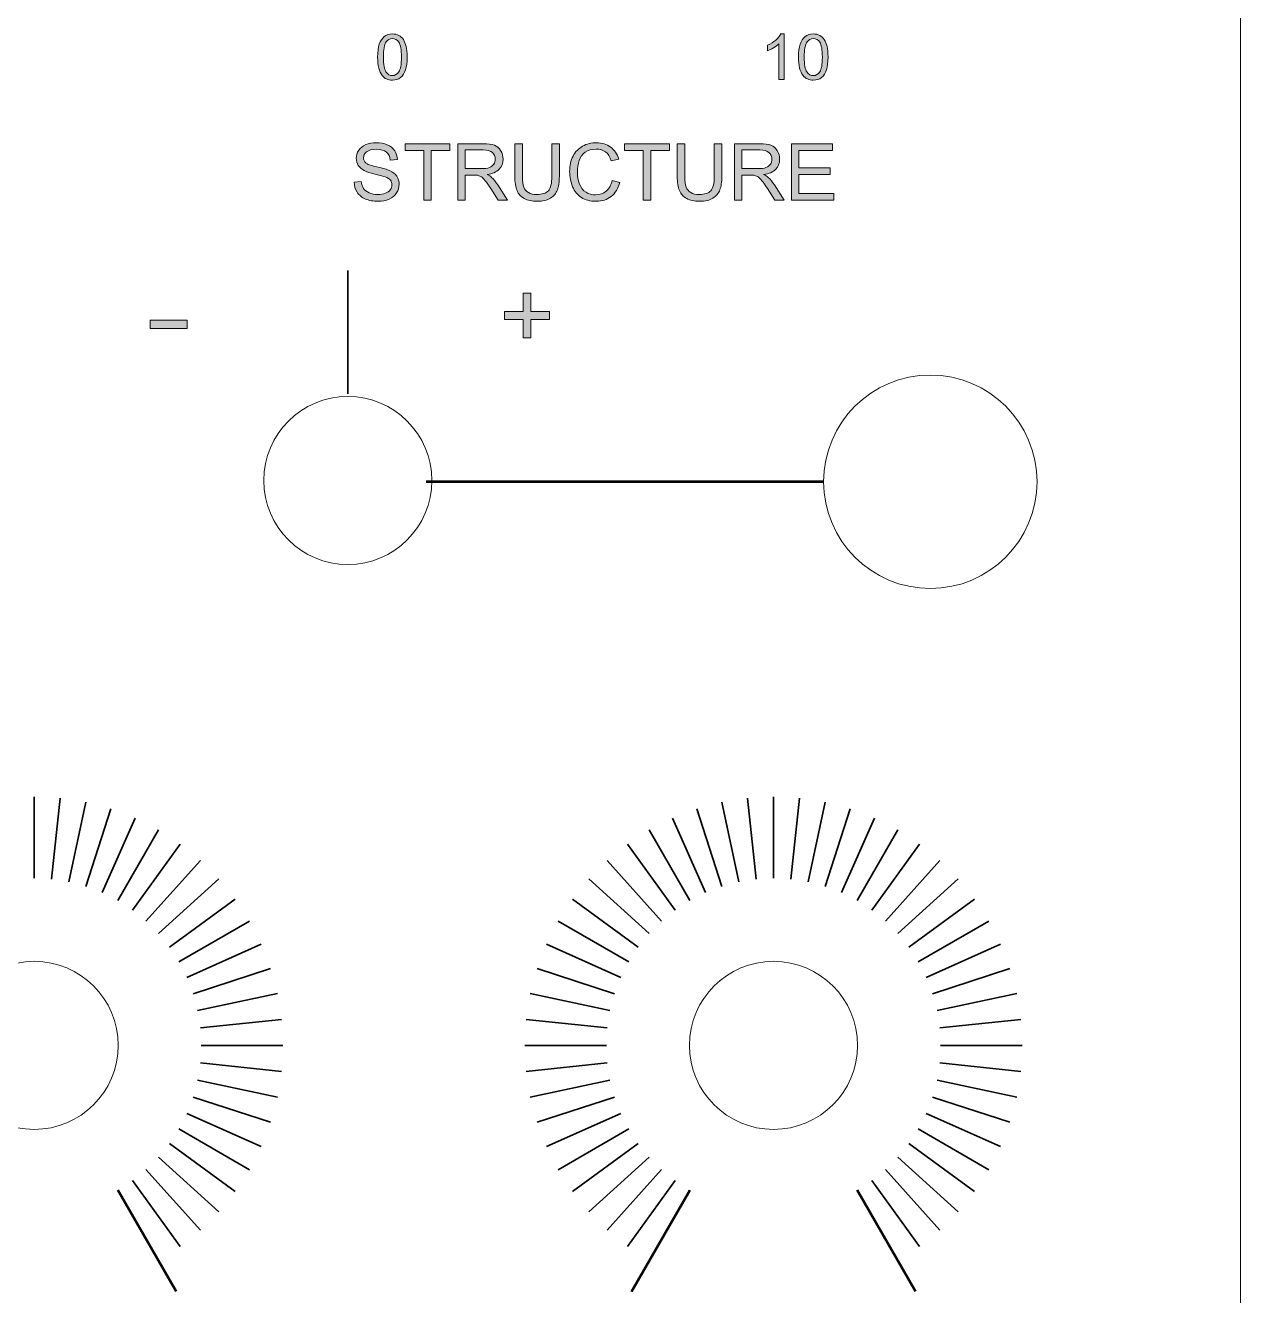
# Model space of a CAD drawing. Header units: inches. Extents: x -54 to 54, y -111 to 111.
# Drawn here: x -0.4 to 53.8, y -12.8 to 43.9 of the extents above; entities that cross this region are included whole.
import ezdxf

# ---------------------------------------------------------------- set-up
doc = ezdxf.new("R2010")
doc.units = ezdxf.units.IN
doc.header["$MEASUREMENT"] = 0
doc.layers.add('Decoupe', color=7, linetype='Continuous')
doc.layers.add('Impression', color=7, linetype='Continuous')

# ---------------------------------------------------------------- blocks, each defined once
blk = doc.blocks.new('block 14')
at = {"layer": 'Impression', "true_color": 0xffffff}
h = blk.add_hatch(color=7, dxfattribs=at)
h.dxf.hatch_style = 2
edge = h.paths.add_edge_path()
edge.add_spline(control_points=[(14.282, 36.87), (14.282, 36.87), (14.597, 36.898), (14.597, 36.898), (14.612, 36.772), (14.646, 36.668), (14.701, 36.587), (14.756, 36.506), (14.84, 36.44), (14.955, 36.391), (15.07, 36.341), (15.199, 36.316), (15.343, 36.316), (15.47, 36.316), (15.583, 36.335), (15.68, 36.372), (15.778, 36.41), (15.851, 36.462), (15.898, 36.528), (15.946, 36.594), (15.97, 36.666), (15.97, 36.745), (15.97, 36.824), (15.947, 36.893), (15.901, 36.952), (15.855, 37.011), (15.779, 37.061), (15.673, 37.101), (15.606, 37.127), (15.456, 37.169), (15.224, 37.224), (14.992, 37.28), (14.829, 37.332), (14.736, 37.382), (14.616, 37.445), (14.526, 37.523), (14.467, 37.617), (14.408, 37.711), (14.378, 37.815), (14.378, 37.931), (14.378, 38.059), (14.414, 38.178), (14.487, 38.289), (14.559, 38.4), (14.664, 38.484), (14.804, 38.541), (14.942, 38.599), (15.097, 38.627), (15.267, 38.627), (15.454, 38.627), (15.619, 38.597), (15.762, 38.537), (15.905, 38.477), (16.015, 38.388), (16.092, 38.271), (16.169, 38.154), (16.21, 38.021), (16.216, 37.873), (16.216, 37.873), (15.896, 37.849), (15.896, 37.849), (15.878, 38.008), (15.82, 38.129), (15.721, 38.21), (15.621, 38.292), (15.475, 38.333), (15.281, 38.333), (15.078, 38.333), (14.931, 38.296), (14.839, 38.222), (14.746, 38.148), (14.7, 38.058), (14.7, 37.954), (14.7, 37.863), (14.733, 37.788), (14.798, 37.73), (14.862, 37.671), (15.031, 37.611), (15.302, 37.55), (15.574, 37.488), (15.76, 37.435), (15.861, 37.389), (16.008, 37.321), (16.117, 37.235), (16.187, 37.131), (16.257, 37.027), (16.292, 36.908), (16.292, 36.772), (16.292, 36.638), (16.253, 36.511), (16.176, 36.392), (16.099, 36.273), (15.989, 36.181), (15.845, 36.115), (15.701, 36.049), (15.538, 36.016), (15.358, 36.016), (15.129, 36.016), (14.938, 36.049), (14.784, 36.116), (14.629, 36.182), (14.508, 36.283), (14.42, 36.416), (14.332, 36.55), (14.286, 36.701), (14.282, 36.87)], knot_values=[0, 0, 0, 0, 1, 1, 1, 2, 2, 2, 3, 3, 3, 4, 4, 4, 5, 5, 5, 6, 6, 6, 7, 7, 7, 8, 8, 8, 9, 9, 9, 10, 10, 10, 11, 11, 11, 12, 12, 12, 13, 13, 13, 14, 14, 14, 15, 15, 15, 16, 16, 16, 17, 17, 17, 18, 18, 18, 19, 19, 19, 20, 20, 20, 21, 21, 21, 22, 22, 22, 23, 23, 23, 24, 24, 24, 25, 25, 25, 26, 26, 26, 27, 27, 27, 28, 28, 28, 29, 29, 29, 30, 30, 30, 31, 31, 31, 32, 32, 32, 33, 33, 33, 34, 34, 34, 35, 35, 35, 35], degree=3, periodic=1)
h = blk.add_hatch(color=7, dxfattribs=at)
h.dxf.hatch_style = 2
h.paths.add_polyline_path([(17.391, 36.059), (17.391, 38.286), (16.559, 38.286), (16.559, 38.584), (18.56, 38.584), (18.56, 38.286), (17.725, 38.286), (17.725, 36.059)])
h = blk.add_hatch(color=7, dxfattribs=at)
h.dxf.hatch_style = 2
edge = h.paths.add_edge_path()
edge.add_spline(control_points=[(18.908, 36.059), (18.908, 36.059), (18.908, 38.584), (18.908, 38.584), (18.908, 38.584), (20.028, 38.584), (20.028, 38.584), (20.253, 38.584), (20.424, 38.561), (20.541, 38.516), (20.659, 38.471), (20.752, 38.391), (20.822, 38.276), (20.892, 38.161), (20.927, 38.034), (20.927, 37.895), (20.927, 37.716), (20.869, 37.565), (20.753, 37.442), (20.637, 37.319), (20.458, 37.241), (20.216, 37.208), (20.304, 37.165), (20.371, 37.123), (20.417, 37.082), (20.515, 36.993), (20.607, 36.881), (20.695, 36.746), (20.695, 36.746), (21.134, 36.059), (21.134, 36.059), (21.134, 36.059), (20.714, 36.059), (20.714, 36.059), (20.714, 36.059), (20.379, 36.584), (20.379, 36.584), (20.282, 36.736), (20.201, 36.852), (20.138, 36.932), (20.075, 37.013), (20.018, 37.069), (19.968, 37.101), (19.919, 37.133), (19.868, 37.156), (19.816, 37.168), (19.778, 37.176), (19.716, 37.18), (19.63, 37.18), (19.63, 37.18), (19.243, 37.18), (19.243, 37.18), (19.243, 37.18), (19.243, 36.059), (19.243, 36.059), (19.243, 36.059), (18.908, 36.059), (18.908, 36.059)], knot_values=[0, 0, 0, 0, 1, 1, 1, 2, 2, 2, 3, 3, 3, 4, 4, 4, 5, 5, 5, 6, 6, 6, 7, 7, 7, 8, 8, 8, 9, 9, 9, 10, 10, 10, 11, 11, 11, 12, 12, 12, 13, 13, 13, 14, 14, 14, 15, 15, 15, 16, 16, 16, 17, 17, 17, 18, 18, 18, 19, 19, 19, 19], degree=3, periodic=1)
edge = h.paths.add_edge_path()
edge.add_spline(control_points=[(19.243, 37.47), (19.243, 37.47), (19.961, 37.47), (19.961, 37.47), (20.114, 37.47), (20.233, 37.486), (20.319, 37.517), (20.405, 37.549), (20.471, 37.599), (20.516, 37.669), (20.56, 37.738), (20.583, 37.814), (20.583, 37.895), (20.583, 38.015), (20.539, 38.113), (20.452, 38.19), (20.366, 38.267), (20.229, 38.305), (20.042, 38.305), (20.042, 38.305), (19.243, 38.305), (19.243, 38.305), (19.243, 38.305), (19.243, 37.47), (19.243, 37.47)], knot_values=[0, 0, 0, 0, 1, 1, 1, 2, 2, 2, 3, 3, 3, 4, 4, 4, 5, 5, 5, 6, 6, 6, 7, 7, 7, 8, 8, 8, 8], degree=3, periodic=1)
h = blk.add_hatch(color=7, dxfattribs=at)
h.dxf.hatch_style = 2
edge = h.paths.add_edge_path()
edge.add_spline(control_points=[(23.108, 38.584), (23.108, 38.584), (23.442, 38.584), (23.442, 38.584), (23.442, 38.584), (23.442, 37.125), (23.442, 37.125), (23.442, 36.871), (23.413, 36.67), (23.356, 36.521), (23.298, 36.371), (23.195, 36.25), (23.045, 36.156), (22.895, 36.063), (22.698, 36.016), (22.455, 36.016), (22.218, 36.016), (22.025, 36.057), (21.875, 36.138), (21.724, 36.22), (21.617, 36.338), (21.553, 36.492), (21.488, 36.647), (21.456, 36.858), (21.456, 37.125), (21.456, 37.125), (21.456, 38.584), (21.456, 38.584), (21.456, 38.584), (21.79, 38.584), (21.79, 38.584), (21.79, 38.584), (21.79, 37.127), (21.79, 37.127), (21.79, 36.908), (21.811, 36.746), (21.851, 36.642), (21.892, 36.538), (21.962, 36.458), (22.061, 36.402), (22.161, 36.345), (22.282, 36.317), (22.426, 36.317), (22.671, 36.317), (22.846, 36.373), (22.951, 36.484), (23.056, 36.596), (23.108, 36.81), (23.108, 37.127), (23.108, 37.127), (23.108, 38.584), (23.108, 38.584)], knot_values=[0, 0, 0, 0, 1, 1, 1, 2, 2, 2, 3, 3, 3, 4, 4, 4, 5, 5, 5, 6, 6, 6, 7, 7, 7, 8, 8, 8, 9, 9, 9, 10, 10, 10, 11, 11, 11, 12, 12, 12, 13, 13, 13, 14, 14, 14, 15, 15, 15, 16, 16, 16, 17, 17, 17, 17], degree=3, periodic=1)
h = blk.add_hatch(color=7, dxfattribs=at)
h.dxf.hatch_style = 2
edge = h.paths.add_edge_path()
edge.add_spline(control_points=[(25.8, 36.944), (25.8, 36.944), (26.134, 36.86), (26.134, 36.86), (26.064, 36.586), (25.938, 36.376), (25.756, 36.232), (25.574, 36.088), (25.352, 36.016), (25.089, 36.016), (24.817, 36.016), (24.595, 36.071), (24.425, 36.182), (24.254, 36.293), (24.125, 36.453), (24.035, 36.664), (23.947, 36.874), (23.902, 37.099), (23.902, 37.341), (23.902, 37.604), (23.952, 37.833), (24.053, 38.029), (24.153, 38.225), (24.296, 38.373), (24.482, 38.475), (24.667, 38.576), (24.871, 38.627), (25.094, 38.627), (25.347, 38.627), (25.559, 38.563), (25.731, 38.434), (25.904, 38.306), (26.024, 38.125), (26.091, 37.892), (26.091, 37.892), (25.762, 37.814), (25.762, 37.814), (25.704, 37.998), (25.619, 38.132), (25.507, 38.216), (25.396, 38.299), (25.256, 38.341), (25.087, 38.341), (24.893, 38.341), (24.731, 38.295), (24.6, 38.202), (24.47, 38.109), (24.379, 37.984), (24.326, 37.827), (24.273, 37.67), (24.247, 37.509), (24.247, 37.342), (24.247, 37.127), (24.278, 36.94), (24.34, 36.78), (24.403, 36.62), (24.5, 36.5), (24.632, 36.421), (24.764, 36.341), (24.907, 36.302), (25.061, 36.302), (25.248, 36.302), (25.407, 36.356), (25.537, 36.464), (25.666, 36.572), (25.754, 36.732), (25.8, 36.944)], knot_values=[0, 0, 0, 0, 1, 1, 1, 2, 2, 2, 3, 3, 3, 4, 4, 4, 5, 5, 5, 6, 6, 6, 7, 7, 7, 8, 8, 8, 9, 9, 9, 10, 10, 10, 11, 11, 11, 12, 12, 12, 13, 13, 13, 14, 14, 14, 15, 15, 15, 16, 16, 16, 17, 17, 17, 18, 18, 18, 19, 19, 19, 20, 20, 20, 21, 21, 21, 22, 22, 22, 22], degree=3, periodic=1)
h = blk.add_hatch(color=7, dxfattribs=at)
h.dxf.hatch_style = 2
h.paths.add_polyline_path([(27.189, 36.059), (27.189, 38.286), (26.357, 38.286), (26.357, 38.584), (28.358, 38.584), (28.358, 38.286), (27.523, 38.286), (27.523, 36.059)])
h = blk.add_hatch(color=7, dxfattribs=at)
h.dxf.hatch_style = 2
edge = h.paths.add_edge_path()
edge.add_spline(control_points=[(30.358, 38.584), (30.358, 38.584), (30.692, 38.584), (30.692, 38.584), (30.692, 38.584), (30.692, 37.125), (30.692, 37.125), (30.692, 36.871), (30.664, 36.67), (30.606, 36.521), (30.549, 36.371), (30.445, 36.25), (30.295, 36.156), (30.145, 36.063), (29.949, 36.016), (29.705, 36.016), (29.469, 36.016), (29.275, 36.057), (29.125, 36.138), (28.974, 36.22), (28.867, 36.338), (28.803, 36.492), (28.738, 36.647), (28.706, 36.858), (28.706, 37.125), (28.706, 37.125), (28.706, 38.584), (28.706, 38.584), (28.706, 38.584), (29.04, 38.584), (29.04, 38.584), (29.04, 38.584), (29.04, 37.127), (29.04, 37.127), (29.04, 36.908), (29.061, 36.746), (29.101, 36.642), (29.142, 36.538), (29.212, 36.458), (29.312, 36.402), (29.411, 36.345), (29.532, 36.317), (29.676, 36.317), (29.922, 36.317), (30.097, 36.373), (30.201, 36.484), (30.306, 36.596), (30.358, 36.81), (30.358, 37.127), (30.358, 37.127), (30.358, 38.584), (30.358, 38.584)], knot_values=[0, 0, 0, 0, 1, 1, 1, 2, 2, 2, 3, 3, 3, 4, 4, 4, 5, 5, 5, 6, 6, 6, 7, 7, 7, 8, 8, 8, 9, 9, 9, 10, 10, 10, 11, 11, 11, 12, 12, 12, 13, 13, 13, 14, 14, 14, 15, 15, 15, 16, 16, 16, 17, 17, 17, 17], degree=3, periodic=1)
h = blk.add_hatch(color=7, dxfattribs=at)
h.dxf.hatch_style = 2
edge = h.paths.add_edge_path()
edge.add_spline(control_points=[(31.254, 36.059), (31.254, 36.059), (31.254, 38.584), (31.254, 38.584), (31.254, 38.584), (32.374, 38.584), (32.374, 38.584), (32.599, 38.584), (32.77, 38.561), (32.887, 38.516), (33.004, 38.471), (33.098, 38.391), (33.168, 38.276), (33.238, 38.161), (33.273, 38.034), (33.273, 37.895), (33.273, 37.716), (33.215, 37.565), (33.099, 37.442), (32.983, 37.319), (32.804, 37.241), (32.561, 37.208), (32.65, 37.165), (32.717, 37.123), (32.763, 37.082), (32.86, 36.993), (32.953, 36.881), (33.04, 36.746), (33.04, 36.746), (33.479, 36.059), (33.479, 36.059), (33.479, 36.059), (33.059, 36.059), (33.059, 36.059), (33.059, 36.059), (32.725, 36.584), (32.725, 36.584), (32.627, 36.736), (32.547, 36.852), (32.484, 36.932), (32.421, 37.013), (32.364, 37.069), (32.314, 37.101), (32.264, 37.133), (32.213, 37.156), (32.162, 37.168), (32.124, 37.176), (32.062, 37.18), (31.976, 37.18), (31.976, 37.18), (31.588, 37.18), (31.588, 37.18), (31.588, 37.18), (31.588, 36.059), (31.588, 36.059), (31.588, 36.059), (31.254, 36.059), (31.254, 36.059)], knot_values=[0, 0, 0, 0, 1, 1, 1, 2, 2, 2, 3, 3, 3, 4, 4, 4, 5, 5, 5, 6, 6, 6, 7, 7, 7, 8, 8, 8, 9, 9, 9, 10, 10, 10, 11, 11, 11, 12, 12, 12, 13, 13, 13, 14, 14, 14, 15, 15, 15, 16, 16, 16, 17, 17, 17, 18, 18, 18, 19, 19, 19, 19], degree=3, periodic=1)
edge = h.paths.add_edge_path()
edge.add_spline(control_points=[(31.588, 37.47), (31.588, 37.47), (32.306, 37.47), (32.306, 37.47), (32.459, 37.47), (32.579, 37.486), (32.665, 37.517), (32.751, 37.549), (32.816, 37.599), (32.861, 37.669), (32.906, 37.738), (32.928, 37.814), (32.928, 37.895), (32.928, 38.015), (32.885, 38.113), (32.798, 38.19), (32.712, 38.267), (32.574, 38.305), (32.387, 38.305), (32.387, 38.305), (31.588, 38.305), (31.588, 38.305), (31.588, 38.305), (31.588, 37.47), (31.588, 37.47)], knot_values=[0, 0, 0, 0, 1, 1, 1, 2, 2, 2, 3, 3, 3, 4, 4, 4, 5, 5, 5, 6, 6, 6, 7, 7, 7, 8, 8, 8, 8], degree=3, periodic=1)
h = blk.add_hatch(color=7, dxfattribs=at)
h.dxf.hatch_style = 2
h.paths.add_polyline_path([(33.803, 36.059), (33.803, 38.584), (35.629, 38.584), (35.629, 38.286), (34.137, 38.286), (34.137, 37.513), (35.534, 37.513), (35.534, 37.217), (34.137, 37.217), (34.137, 36.357), (35.688, 36.357), (35.688, 36.059)])
at = {"layer": 'Impression', "lineweight": 0}
for points in [[(17.391, 36.059), (17.391, 38.286), (16.559, 38.286), (16.559, 38.584), (18.56, 38.584), (18.56, 38.286), (17.725, 38.286), (17.725, 36.059), (17.391, 36.059)], [(27.189, 36.059), (27.189, 38.286), (26.357, 38.286), (26.357, 38.584), (28.358, 38.584), (28.358, 38.286), (27.523, 38.286), (27.523, 36.059), (27.189, 36.059)], [(33.803, 36.059), (33.803, 38.584), (35.629, 38.584), (35.629, 38.286), (34.137, 38.286), (34.137, 37.513), (35.534, 37.513), (35.534, 37.217), (34.137, 37.217), (34.137, 36.357), (35.688, 36.357), (35.688, 36.059), (33.803, 36.059)]]:
    blk.add_lwpolyline(points, dxfattribs=at)
for points, knots in [([(14.282, 36.87), (14.282, 36.87), (14.597, 36.898), (14.597, 36.898), (14.612, 36.772), (14.646, 36.668), (14.701, 36.587), (14.756, 36.506), (14.84, 36.44), (14.955, 36.391), (15.07, 36.341), (15.199, 36.316), (15.343, 36.316), (15.47, 36.316), (15.583, 36.335), (15.68, 36.372), (15.778, 36.41), (15.851, 36.462), (15.898, 36.528), (15.946, 36.594), (15.97, 36.666), (15.97, 36.745), (15.97, 36.824), (15.947, 36.893), (15.901, 36.952), (15.855, 37.011), (15.779, 37.061), (15.673, 37.101), (15.606, 37.127), (15.456, 37.169), (15.224, 37.224), (14.992, 37.28), (14.829, 37.332), (14.736, 37.382), (14.616, 37.445), (14.526, 37.523), (14.467, 37.617), (14.408, 37.711), (14.378, 37.815), (14.378, 37.931), (14.378, 38.059), (14.414, 38.178), (14.487, 38.289), (14.559, 38.4), (14.664, 38.484), (14.804, 38.541), (14.942, 38.599), (15.097, 38.627), (15.267, 38.627), (15.454, 38.627), (15.619, 38.597), (15.762, 38.537), (15.905, 38.477), (16.015, 38.388), (16.092, 38.271), (16.169, 38.154), (16.21, 38.021), (16.216, 37.873), (16.216, 37.873), (15.896, 37.849), (15.896, 37.849), (15.878, 38.008), (15.82, 38.129), (15.721, 38.21), (15.621, 38.292), (15.475, 38.333), (15.281, 38.333), (15.078, 38.333), (14.931, 38.296), (14.839, 38.222), (14.746, 38.148), (14.7, 38.058), (14.7, 37.954), (14.7, 37.863), (14.733, 37.788), (14.798, 37.73), (14.862, 37.671), (15.031, 37.611), (15.302, 37.55), (15.574, 37.488), (15.76, 37.435), (15.861, 37.389), (16.008, 37.321), (16.117, 37.235), (16.187, 37.131), (16.257, 37.027), (16.292, 36.908), (16.292, 36.772), (16.292, 36.638), (16.253, 36.511), (16.176, 36.392), (16.099, 36.273), (15.989, 36.181), (15.845, 36.115), (15.701, 36.049), (15.538, 36.016), (15.358, 36.016), (15.129, 36.016), (14.938, 36.049), (14.784, 36.116), (14.629, 36.182), (14.508, 36.283), (14.42, 36.416), (14.332, 36.55), (14.286, 36.701), (14.282, 36.87)], [0, 0, 0, 0, 1, 1, 1, 2, 2, 2, 3, 3, 3, 4, 4, 4, 5, 5, 5, 6, 6, 6, 7, 7, 7, 8, 8, 8, 9, 9, 9, 10, 10, 10, 11, 11, 11, 12, 12, 12, 13, 13, 13, 14, 14, 14, 15, 15, 15, 16, 16, 16, 17, 17, 17, 18, 18, 18, 19, 19, 19, 20, 20, 20, 21, 21, 21, 22, 22, 22, 23, 23, 23, 24, 24, 24, 25, 25, 25, 26, 26, 26, 27, 27, 27, 28, 28, 28, 29, 29, 29, 30, 30, 30, 31, 31, 31, 32, 32, 32, 33, 33, 33, 34, 34, 34, 35, 35, 35, 35]), ([(18.908, 36.059), (18.908, 36.059), (18.908, 38.584), (18.908, 38.584), (18.908, 38.584), (20.028, 38.584), (20.028, 38.584), (20.253, 38.584), (20.424, 38.561), (20.541, 38.516), (20.659, 38.471), (20.752, 38.391), (20.822, 38.276), (20.892, 38.161), (20.927, 38.034), (20.927, 37.895), (20.927, 37.716), (20.869, 37.565), (20.753, 37.442), (20.637, 37.319), (20.458, 37.241), (20.216, 37.208), (20.304, 37.165), (20.371, 37.123), (20.417, 37.082), (20.515, 36.993), (20.607, 36.881), (20.695, 36.746), (20.695, 36.746), (21.134, 36.059), (21.134, 36.059), (21.134, 36.059), (20.714, 36.059), (20.714, 36.059), (20.714, 36.059), (20.379, 36.584), (20.379, 36.584), (20.282, 36.736), (20.201, 36.852), (20.138, 36.932), (20.075, 37.013), (20.018, 37.069), (19.968, 37.101), (19.919, 37.133), (19.868, 37.156), (19.816, 37.168), (19.778, 37.176), (19.716, 37.18), (19.63, 37.18), (19.63, 37.18), (19.243, 37.18), (19.243, 37.18), (19.243, 37.18), (19.243, 36.059), (19.243, 36.059), (19.243, 36.059), (18.908, 36.059), (18.908, 36.059)], [0, 0, 0, 0, 1, 1, 1, 2, 2, 2, 3, 3, 3, 4, 4, 4, 5, 5, 5, 6, 6, 6, 7, 7, 7, 8, 8, 8, 9, 9, 9, 10, 10, 10, 11, 11, 11, 12, 12, 12, 13, 13, 13, 14, 14, 14, 15, 15, 15, 16, 16, 16, 17, 17, 17, 18, 18, 18, 19, 19, 19, 19]), ([(23.108, 38.584), (23.108, 38.584), (23.442, 38.584), (23.442, 38.584), (23.442, 38.584), (23.442, 37.125), (23.442, 37.125), (23.442, 36.871), (23.413, 36.67), (23.356, 36.521), (23.298, 36.371), (23.195, 36.25), (23.045, 36.156), (22.895, 36.063), (22.698, 36.016), (22.455, 36.016), (22.218, 36.016), (22.025, 36.057), (21.875, 36.138), (21.724, 36.22), (21.617, 36.338), (21.553, 36.492), (21.488, 36.647), (21.456, 36.858), (21.456, 37.125), (21.456, 37.125), (21.456, 38.584), (21.456, 38.584), (21.456, 38.584), (21.79, 38.584), (21.79, 38.584), (21.79, 38.584), (21.79, 37.127), (21.79, 37.127), (21.79, 36.908), (21.811, 36.746), (21.851, 36.642), (21.892, 36.538), (21.962, 36.458), (22.061, 36.402), (22.161, 36.345), (22.282, 36.317), (22.426, 36.317), (22.671, 36.317), (22.846, 36.373), (22.951, 36.484), (23.056, 36.596), (23.108, 36.81), (23.108, 37.127), (23.108, 37.127), (23.108, 38.584), (23.108, 38.584)], [0, 0, 0, 0, 1, 1, 1, 2, 2, 2, 3, 3, 3, 4, 4, 4, 5, 5, 5, 6, 6, 6, 7, 7, 7, 8, 8, 8, 9, 9, 9, 10, 10, 10, 11, 11, 11, 12, 12, 12, 13, 13, 13, 14, 14, 14, 15, 15, 15, 16, 16, 16, 17, 17, 17, 17]), ([(25.8, 36.944), (25.8, 36.944), (26.134, 36.86), (26.134, 36.86), (26.064, 36.586), (25.938, 36.376), (25.756, 36.232), (25.574, 36.088), (25.352, 36.016), (25.089, 36.016), (24.817, 36.016), (24.595, 36.071), (24.425, 36.182), (24.254, 36.293), (24.125, 36.453), (24.035, 36.664), (23.947, 36.874), (23.902, 37.099), (23.902, 37.341), (23.902, 37.604), (23.952, 37.833), (24.053, 38.029), (24.153, 38.225), (24.296, 38.373), (24.482, 38.475), (24.667, 38.576), (24.871, 38.627), (25.094, 38.627), (25.347, 38.627), (25.559, 38.563), (25.731, 38.434), (25.904, 38.306), (26.024, 38.125), (26.091, 37.892), (26.091, 37.892), (25.762, 37.814), (25.762, 37.814), (25.704, 37.998), (25.619, 38.132), (25.507, 38.216), (25.396, 38.299), (25.256, 38.341), (25.087, 38.341), (24.893, 38.341), (24.731, 38.295), (24.6, 38.202), (24.47, 38.109), (24.379, 37.984), (24.326, 37.827), (24.273, 37.67), (24.247, 37.509), (24.247, 37.342), (24.247, 37.127), (24.278, 36.94), (24.34, 36.78), (24.403, 36.62), (24.5, 36.5), (24.632, 36.421), (24.764, 36.341), (24.907, 36.302), (25.061, 36.302), (25.248, 36.302), (25.407, 36.356), (25.537, 36.464), (25.666, 36.572), (25.754, 36.732), (25.8, 36.944)], [0, 0, 0, 0, 1, 1, 1, 2, 2, 2, 3, 3, 3, 4, 4, 4, 5, 5, 5, 6, 6, 6, 7, 7, 7, 8, 8, 8, 9, 9, 9, 10, 10, 10, 11, 11, 11, 12, 12, 12, 13, 13, 13, 14, 14, 14, 15, 15, 15, 16, 16, 16, 17, 17, 17, 18, 18, 18, 19, 19, 19, 20, 20, 20, 21, 21, 21, 22, 22, 22, 22]), ([(30.358, 38.584), (30.358, 38.584), (30.692, 38.584), (30.692, 38.584), (30.692, 38.584), (30.692, 37.125), (30.692, 37.125), (30.692, 36.871), (30.664, 36.67), (30.606, 36.521), (30.549, 36.371), (30.445, 36.25), (30.295, 36.156), (30.145, 36.063), (29.949, 36.016), (29.705, 36.016), (29.469, 36.016), (29.275, 36.057), (29.125, 36.138), (28.974, 36.22), (28.867, 36.338), (28.803, 36.492), (28.738, 36.647), (28.706, 36.858), (28.706, 37.125), (28.706, 37.125), (28.706, 38.584), (28.706, 38.584), (28.706, 38.584), (29.04, 38.584), (29.04, 38.584), (29.04, 38.584), (29.04, 37.127), (29.04, 37.127), (29.04, 36.908), (29.061, 36.746), (29.101, 36.642), (29.142, 36.538), (29.212, 36.458), (29.312, 36.402), (29.411, 36.345), (29.532, 36.317), (29.676, 36.317), (29.922, 36.317), (30.097, 36.373), (30.201, 36.484), (30.306, 36.596), (30.358, 36.81), (30.358, 37.127), (30.358, 37.127), (30.358, 38.584), (30.358, 38.584)], [0, 0, 0, 0, 1, 1, 1, 2, 2, 2, 3, 3, 3, 4, 4, 4, 5, 5, 5, 6, 6, 6, 7, 7, 7, 8, 8, 8, 9, 9, 9, 10, 10, 10, 11, 11, 11, 12, 12, 12, 13, 13, 13, 14, 14, 14, 15, 15, 15, 16, 16, 16, 17, 17, 17, 17]), ([(31.254, 36.059), (31.254, 36.059), (31.254, 38.584), (31.254, 38.584), (31.254, 38.584), (32.374, 38.584), (32.374, 38.584), (32.599, 38.584), (32.77, 38.561), (32.887, 38.516), (33.004, 38.471), (33.098, 38.391), (33.168, 38.276), (33.238, 38.161), (33.273, 38.034), (33.273, 37.895), (33.273, 37.716), (33.215, 37.565), (33.099, 37.442), (32.983, 37.319), (32.804, 37.241), (32.561, 37.208), (32.65, 37.165), (32.717, 37.123), (32.763, 37.082), (32.86, 36.993), (32.953, 36.881), (33.04, 36.746), (33.04, 36.746), (33.479, 36.059), (33.479, 36.059), (33.479, 36.059), (33.059, 36.059), (33.059, 36.059), (33.059, 36.059), (32.725, 36.584), (32.725, 36.584), (32.627, 36.736), (32.547, 36.852), (32.484, 36.932), (32.421, 37.013), (32.364, 37.069), (32.314, 37.101), (32.264, 37.133), (32.213, 37.156), (32.162, 37.168), (32.124, 37.176), (32.062, 37.18), (31.976, 37.18), (31.976, 37.18), (31.588, 37.18), (31.588, 37.18), (31.588, 37.18), (31.588, 36.059), (31.588, 36.059), (31.588, 36.059), (31.254, 36.059), (31.254, 36.059)], [0, 0, 0, 0, 1, 1, 1, 2, 2, 2, 3, 3, 3, 4, 4, 4, 5, 5, 5, 6, 6, 6, 7, 7, 7, 8, 8, 8, 9, 9, 9, 10, 10, 10, 11, 11, 11, 12, 12, 12, 13, 13, 13, 14, 14, 14, 15, 15, 15, 16, 16, 16, 17, 17, 17, 18, 18, 18, 19, 19, 19, 19]), ([(19.243, 37.47), (19.243, 37.47), (19.961, 37.47), (19.961, 37.47), (20.114, 37.47), (20.233, 37.486), (20.319, 37.517), (20.405, 37.549), (20.471, 37.599), (20.516, 37.669), (20.56, 37.738), (20.583, 37.814), (20.583, 37.895), (20.583, 38.015), (20.539, 38.113), (20.452, 38.19), (20.366, 38.267), (20.229, 38.305), (20.042, 38.305), (20.042, 38.305), (19.243, 38.305), (19.243, 38.305), (19.243, 38.305), (19.243, 37.47), (19.243, 37.47)], [0, 0, 0, 0, 1, 1, 1, 2, 2, 2, 3, 3, 3, 4, 4, 4, 5, 5, 5, 6, 6, 6, 7, 7, 7, 8, 8, 8, 8]), ([(31.588, 37.47), (31.588, 37.47), (32.306, 37.47), (32.306, 37.47), (32.459, 37.47), (32.579, 37.486), (32.665, 37.517), (32.751, 37.549), (32.816, 37.599), (32.861, 37.669), (32.906, 37.738), (32.928, 37.814), (32.928, 37.895), (32.928, 38.015), (32.885, 38.113), (32.798, 38.19), (32.712, 38.267), (32.574, 38.305), (32.387, 38.305), (32.387, 38.305), (31.588, 38.305), (31.588, 38.305), (31.588, 38.305), (31.588, 37.47), (31.588, 37.47)], [0, 0, 0, 0, 1, 1, 1, 2, 2, 2, 3, 3, 3, 4, 4, 4, 5, 5, 5, 6, 6, 6, 7, 7, 7, 8, 8, 8, 8])]:
    blk.add_open_spline(points, degree=3, knots=knots, dxfattribs=at)
blk = doc.blocks.new('block 15')
at = {"layer": 'Impression', "true_color": 0xffffff}
h = blk.add_hatch(color=7, dxfattribs=at)
h.dxf.hatch_style = 2
edge = h.paths.add_edge_path()
edge.add_spline(control_points=[(33.482, 41.453), (33.482, 41.453), (33.234, 41.453), (33.234, 41.453), (33.234, 41.453), (33.234, 43.034), (33.234, 43.034), (33.175, 42.977), (33.096, 42.92), (32.999, 42.863), (32.902, 42.806), (32.815, 42.763), (32.738, 42.735), (32.738, 42.735), (32.738, 42.974), (32.738, 42.974), (32.877, 43.04), (32.998, 43.119), (33.102, 43.211), (33.206, 43.304), (33.279, 43.394), (33.322, 43.482), (33.322, 43.482), (33.482, 43.482), (33.482, 43.482), (33.482, 43.482), (33.482, 41.453), (33.482, 41.453)], knot_values=[0, 0, 0, 0, 1, 1, 1, 2, 2, 2, 3, 3, 3, 4, 4, 4, 5, 5, 5, 6, 6, 6, 7, 7, 7, 8, 8, 8, 9, 9, 9, 9], degree=3, periodic=1)
h = blk.add_hatch(color=7, dxfattribs=at)
h.dxf.hatch_style = 2
edge = h.paths.add_edge_path()
edge.add_spline(control_points=[(34.117, 42.449), (34.117, 42.688), (34.142, 42.881), (34.191, 43.026), (34.24, 43.172), (34.313, 43.284), (34.41, 43.363), (34.507, 43.442), (34.629, 43.482), (34.776, 43.482), (34.885, 43.482), (34.98, 43.46), (35.061, 43.416), (35.143, 43.373), (35.211, 43.31), (35.264, 43.227), (35.317, 43.145), (35.359, 43.045), (35.389, 42.927), (35.42, 42.809), (35.435, 42.65), (35.435, 42.449), (35.435, 42.212), (35.41, 42.021), (35.362, 41.875), (35.313, 41.73), (35.24, 41.617), (35.143, 41.538), (35.047, 41.458), (34.924, 41.419), (34.776, 41.419), (34.582, 41.419), (34.429, 41.488), (34.317, 41.628), (34.184, 41.796), (34.117, 42.07), (34.117, 42.449)], knot_values=[0, 0, 0, 0, 1, 1, 1, 2, 2, 2, 3, 3, 3, 4, 4, 4, 5, 5, 5, 6, 6, 6, 7, 7, 7, 8, 8, 8, 9, 9, 9, 10, 10, 10, 11, 11, 11, 12, 12, 12, 12], degree=3, periodic=1)
edge = h.paths.add_edge_path()
edge.add_spline(control_points=[(34.372, 42.449), (34.372, 42.118), (34.411, 41.897), (34.489, 41.787), (34.566, 41.678), (34.662, 41.623), (34.776, 41.623), (34.89, 41.623), (34.986, 41.678), (35.063, 41.788), (35.141, 41.898), (35.18, 42.119), (35.18, 42.449), (35.18, 42.782), (35.141, 43.003), (35.063, 43.112), (34.986, 43.222), (34.889, 43.276), (34.773, 43.276), (34.659, 43.276), (34.568, 43.228), (34.501, 43.132), (34.415, 43.008), (34.372, 42.781), (34.372, 42.449)], knot_values=[0, 0, 0, 0, 1, 1, 1, 2, 2, 2, 3, 3, 3, 4, 4, 4, 5, 5, 5, 6, 6, 6, 7, 7, 7, 8, 8, 8, 8], degree=3, periodic=1)
at = {"layer": 'Impression', "lineweight": 0}
for points, knots in [([(33.482, 41.453), (33.482, 41.453), (33.234, 41.453), (33.234, 41.453), (33.234, 41.453), (33.234, 43.034), (33.234, 43.034), (33.175, 42.977), (33.096, 42.92), (32.999, 42.863), (32.902, 42.806), (32.815, 42.763), (32.738, 42.735), (32.738, 42.735), (32.738, 42.974), (32.738, 42.974), (32.877, 43.04), (32.998, 43.119), (33.102, 43.211), (33.206, 43.304), (33.279, 43.394), (33.322, 43.482), (33.322, 43.482), (33.482, 43.482), (33.482, 43.482), (33.482, 43.482), (33.482, 41.453), (33.482, 41.453)], [0, 0, 0, 0, 1, 1, 1, 2, 2, 2, 3, 3, 3, 4, 4, 4, 5, 5, 5, 6, 6, 6, 7, 7, 7, 8, 8, 8, 9, 9, 9, 9]), ([(34.117, 42.449), (34.117, 42.688), (34.142, 42.881), (34.191, 43.026), (34.24, 43.172), (34.313, 43.284), (34.41, 43.363), (34.507, 43.442), (34.629, 43.482), (34.776, 43.482), (34.885, 43.482), (34.98, 43.46), (35.061, 43.416), (35.143, 43.373), (35.211, 43.31), (35.264, 43.227), (35.317, 43.145), (35.359, 43.045), (35.389, 42.927), (35.42, 42.809), (35.435, 42.65), (35.435, 42.449), (35.435, 42.212), (35.41, 42.021), (35.362, 41.875), (35.313, 41.73), (35.24, 41.617), (35.143, 41.538), (35.047, 41.458), (34.924, 41.419), (34.776, 41.419), (34.582, 41.419), (34.429, 41.488), (34.317, 41.628), (34.184, 41.796), (34.117, 42.07), (34.117, 42.449)], [0, 0, 0, 0, 1, 1, 1, 2, 2, 2, 3, 3, 3, 4, 4, 4, 5, 5, 5, 6, 6, 6, 7, 7, 7, 8, 8, 8, 9, 9, 9, 10, 10, 10, 11, 11, 11, 12, 12, 12, 12]), ([(34.372, 42.449), (34.372, 42.118), (34.411, 41.897), (34.489, 41.787), (34.566, 41.678), (34.662, 41.623), (34.776, 41.623), (34.89, 41.623), (34.986, 41.678), (35.063, 41.788), (35.141, 41.898), (35.18, 42.119), (35.18, 42.449), (35.18, 42.782), (35.141, 43.003), (35.063, 43.112), (34.986, 43.222), (34.889, 43.276), (34.773, 43.276), (34.659, 43.276), (34.568, 43.228), (34.501, 43.132), (34.415, 43.008), (34.372, 42.781), (34.372, 42.449)], [0, 0, 0, 0, 1, 1, 1, 2, 2, 2, 3, 3, 3, 4, 4, 4, 5, 5, 5, 6, 6, 6, 7, 7, 7, 8, 8, 8, 8])]:
    blk.add_open_spline(points, degree=3, knots=knots, dxfattribs=at)
blk = doc.blocks.new('block 25')
at = {"layer": 'Impression', "true_color": 0xffffff}
h = blk.add_hatch(color=7, dxfattribs=at)
h.dxf.hatch_style = 2
edge = h.paths.add_edge_path()
edge.add_spline(control_points=[(15.332, 42.449), (15.332, 42.688), (15.357, 42.881), (15.406, 43.026), (15.455, 43.172), (15.528, 43.284), (15.625, 43.363), (15.722, 43.442), (15.844, 43.482), (15.991, 43.482), (16.1, 43.482), (16.195, 43.46), (16.276, 43.416), (16.358, 43.373), (16.426, 43.31), (16.479, 43.227), (16.532, 43.145), (16.574, 43.045), (16.604, 42.927), (16.635, 42.809), (16.65, 42.65), (16.65, 42.449), (16.65, 42.212), (16.626, 42.021), (16.577, 41.875), (16.528, 41.73), (16.455, 41.617), (16.358, 41.538), (16.262, 41.458), (16.139, 41.419), (15.991, 41.419), (15.796, 41.419), (15.643, 41.488), (15.532, 41.628), (15.399, 41.796), (15.332, 42.07), (15.332, 42.449)], knot_values=[0, 0, 0, 0, 1, 1, 1, 2, 2, 2, 3, 3, 3, 4, 4, 4, 5, 5, 5, 6, 6, 6, 7, 7, 7, 8, 8, 8, 9, 9, 9, 10, 10, 10, 11, 11, 11, 12, 12, 12, 12], degree=3, periodic=1)
edge = h.paths.add_edge_path()
edge.add_spline(control_points=[(15.587, 42.449), (15.587, 42.118), (15.626, 41.897), (15.704, 41.787), (15.782, 41.678), (15.877, 41.623), (15.991, 41.623), (16.105, 41.623), (16.201, 41.678), (16.278, 41.788), (16.356, 41.898), (16.395, 42.119), (16.395, 42.449), (16.395, 42.782), (16.356, 43.003), (16.278, 43.112), (16.201, 43.222), (16.104, 43.276), (15.988, 43.276), (15.875, 43.276), (15.784, 43.228), (15.715, 43.132), (15.63, 43.008), (15.587, 42.781), (15.587, 42.449)], knot_values=[0, 0, 0, 0, 1, 1, 1, 2, 2, 2, 3, 3, 3, 4, 4, 4, 5, 5, 5, 6, 6, 6, 7, 7, 7, 8, 8, 8, 8], degree=3, periodic=1)
at = {"layer": 'Impression', "lineweight": 0}
for points, knots in [([(15.332, 42.449), (15.332, 42.688), (15.357, 42.881), (15.406, 43.026), (15.455, 43.172), (15.528, 43.284), (15.625, 43.363), (15.722, 43.442), (15.844, 43.482), (15.991, 43.482), (16.1, 43.482), (16.195, 43.46), (16.276, 43.416), (16.358, 43.373), (16.426, 43.31), (16.479, 43.227), (16.532, 43.145), (16.574, 43.045), (16.604, 42.927), (16.635, 42.809), (16.65, 42.65), (16.65, 42.449), (16.65, 42.212), (16.626, 42.021), (16.577, 41.875), (16.528, 41.73), (16.455, 41.617), (16.358, 41.538), (16.262, 41.458), (16.139, 41.419), (15.991, 41.419), (15.796, 41.419), (15.643, 41.488), (15.532, 41.628), (15.399, 41.796), (15.332, 42.07), (15.332, 42.449)], [0, 0, 0, 0, 1, 1, 1, 2, 2, 2, 3, 3, 3, 4, 4, 4, 5, 5, 5, 6, 6, 6, 7, 7, 7, 8, 8, 8, 9, 9, 9, 10, 10, 10, 11, 11, 11, 12, 12, 12, 12]), ([(15.587, 42.449), (15.587, 42.118), (15.626, 41.897), (15.704, 41.787), (15.782, 41.678), (15.877, 41.623), (15.991, 41.623), (16.105, 41.623), (16.201, 41.678), (16.278, 41.788), (16.356, 41.898), (16.395, 42.119), (16.395, 42.449), (16.395, 42.782), (16.356, 43.003), (16.278, 43.112), (16.201, 43.222), (16.104, 43.276), (15.988, 43.276), (15.875, 43.276), (15.784, 43.228), (15.715, 43.132), (15.63, 43.008), (15.587, 42.781), (15.587, 42.449)], [0, 0, 0, 0, 1, 1, 1, 2, 2, 2, 3, 3, 3, 4, 4, 4, 5, 5, 5, 6, 6, 6, 7, 7, 7, 8, 8, 8, 8])]:
    blk.add_open_spline(points, degree=3, knots=knots, dxfattribs=at)
blk = doc.blocks.new('block 35')
at = {"layer": 'Impression', "true_color": 0x221e1f}
h = blk.add_hatch(color=250, dxfattribs=at)
h.dxf.hatch_style = 2
h.paths.add_polyline_path([(21.824, 29.916), (21.824, 30.747), (20.999, 30.747), (20.999, 31.094), (21.824, 31.094), (21.824, 31.919), (22.175, 31.919), (22.175, 31.094), (23, 31.094), (23, 30.747), (22.175, 30.747), (22.175, 29.916)])
at = {"layer": 'Impression', "lineweight": 0}
blk.add_lwpolyline([(21.824, 29.916), (21.824, 30.747), (20.999, 30.747), (20.999, 31.094), (21.824, 31.094), (21.824, 31.919), (22.175, 31.919), (22.175, 31.094), (23, 31.094), (23, 30.747), (22.175, 30.747), (22.175, 29.916), (21.824, 29.916)], dxfattribs=at)
blk = doc.blocks.new('block 36')
at = {"layer": 'Impression', "true_color": 0x221e1f}
h = blk.add_hatch(color=250, dxfattribs=at)
h.dxf.hatch_style = 2
h.paths.add_polyline_path([(5.178, 30.335), (5.178, 30.71), (6.824, 30.71), (6.824, 30.335)])
at = {"layer": 'Impression', "lineweight": 0}
blk.add_lwpolyline([(5.178, 30.335), (5.178, 30.71), (6.824, 30.71), (6.824, 30.335), (5.178, 30.335)], dxfattribs=at)

msp = doc.modelspace()

# ---------------------------------------------------------------- linework, layer by layer
at = {"layer": 'Decoupe', "color": 240, "lineweight": 18, "true_color": 0xed1c24}
msp.add_lwpolyline([(53.848, -110.998), (-53.848, -110.998), (-53.848, 110.998), (53.848, 110.998), (53.848, -110.998)], dxfattribs=at)
for points in [[(44.762, 23.5), (44.762, 20.87), (42.63, 18.738), (40, 18.738), (37.37, 18.738), (35.237, 20.87), (35.237, 23.5), (35.237, 26.13), (37.37, 28.262), (40, 28.262), (42.63, 28.262), (44.762, 26.13), (44.762, 23.5)], [(17.75, 23.555), (17.75, 21.484), (16.071, 19.805), (14, 19.805), (11.929, 19.805), (10.25, 21.484), (10.25, 23.555), (10.25, 25.626), (11.929, 27.305), (14, 27.305), (16.071, 27.305), (17.75, 25.626), (17.75, 23.555)], [(3.75, -1.649), (3.75, -3.72), (2.071, -5.399), (0, -5.399), (-2.071, -5.399), (-3.75, -3.72), (-3.75, -1.649), (-3.75, 0.422), (-2.071, 2.101), (0, 2.101), (2.071, 2.101), (3.75, 0.422), (3.75, -1.649)], [(36.75, -1.649), (36.75, -3.72), (35.071, -5.399), (33, -5.399), (30.929, -5.399), (29.25, -3.72), (29.25, -1.649), (29.25, 0.422), (30.929, 2.101), (33, 2.101), (35.071, 2.101), (36.75, 0.422), (36.75, -1.649)]]:
    msp.add_open_spline(points, degree=3, knots=[0, 0, 0, 0, 1, 1, 1, 2, 2, 2, 3, 3, 3, 4, 4, 4, 4], dxfattribs=at)
at = {"layer": 'Impression', "color": 250, "lineweight": 35, "true_color": 0x221e1f}
msp.add_lwpolyline([(14, 27.43), (14, 32.93)], dxfattribs=at)
at = {"layer": 'Impression', "color": 250, "lineweight": 53, "true_color": 0x221e1f}
msp.add_lwpolyline([(35.237, 23.5), (17.496, 23.5)], dxfattribs=at)
at = {"layer": 'Impression', "color": 7, "lineweight": 35, "true_color": 0xffffff}
for points in [[(0, 9.448), (0, 5.811)], [(1.16, 9.387), (0.78, 5.771)], [(2.307, 9.206), (1.551, 5.648)], [(30.693, 9.206), (31.449, 5.648)], [(31.84, 9.387), (32.22, 5.771)], [(33, 9.448), (33, 5.811)], [(34.16, 9.387), (33.78, 5.771)], [(35.307, 9.206), (34.551, 5.648)], [(3.429, 8.905), (2.306, 5.446)], [(29.571, 8.905), (30.694, 5.446)], [(36.429, 8.905), (35.306, 5.446)], [(4.514, 8.489), (3.035, 5.167)], [(5.549, 7.962), (3.73, 4.812)], [(27.451, 7.962), (29.27, 4.812)], [(28.486, 8.489), (29.965, 5.167)], [(37.514, 8.489), (36.035, 5.167)], [(38.549, 7.962), (36.73, 4.812)], [(6.523, 7.329), (4.385, 4.387)], [(26.477, 7.329), (28.615, 4.387)], [(39.523, 7.329), (37.385, 4.387)], [(7.426, 6.598), (4.992, 3.895)], [(25.574, 6.598), (28.008, 3.895)], [(40.426, 6.598), (37.992, 3.895)], [(8.247, 5.777), (5.544, 3.343)], [(24.753, 5.777), (27.456, 3.343)], [(41.247, 5.777), (38.544, 3.343)], [(8.978, 4.874), (6.036, 2.736)], [(24.022, 4.874), (26.964, 2.736)], [(41.978, 4.874), (39.036, 2.736)], [(9.611, 3.9), (6.461, 2.081)], [(23.389, 3.9), (26.539, 2.081)], [(42.611, 3.9), (39.461, 2.081)], [(10.138, 2.865), (6.816, 1.386)], [(22.862, 2.865), (26.184, 1.386)], [(43.138, 2.865), (39.816, 1.386)], [(10.554, 1.78), (7.095, 0.657)], [(22.446, 1.78), (25.905, 0.657)], [(43.554, 1.78), (40.095, 0.657)], [(10.855, 0.658), (7.298, -0.098)], [(22.145, 0.658), (25.702, -0.098)], [(43.855, 0.658), (40.298, -0.098)], [(11.037, -0.489), (7.42, -0.869)], [(21.963, -0.489), (25.58, -0.869)], [(44.037, -0.489), (40.42, -0.869)], [(11.097, -1.649), (7.46, -1.649)], [(21.903, -1.649), (25.54, -1.649)], [(44.097, -1.649), (40.46, -1.649)], [(11.037, -2.809), (7.42, -2.429)], [(21.963, -2.809), (25.58, -2.429)], [(44.037, -2.809), (40.42, -2.429)], [(10.855, -3.956), (7.298, -3.2)], [(22.145, -3.956), (25.702, -3.2)], [(43.855, -3.956), (40.298, -3.2)], [(10.554, -5.078), (7.095, -3.954)], [(22.446, -5.078), (25.905, -3.954)], [(43.554, -5.078), (40.095, -3.954)], [(10.138, -6.163), (6.816, -4.683)], [(22.862, -6.163), (26.184, -4.683)], [(43.138, -6.163), (39.816, -4.683)], [(9.611, -7.198), (6.461, -5.379)], [(23.389, -7.198), (26.539, -5.379)], [(42.611, -7.198), (39.461, -5.379)], [(8.978, -8.172), (6.036, -6.034)], [(24.022, -8.172), (26.964, -6.034)], [(41.978, -8.172), (39.036, -6.034)], [(8.247, -9.074), (5.544, -6.641)], [(24.753, -9.074), (27.456, -6.641)], [(41.247, -9.074), (38.544, -6.641)], [(7.426, -9.896), (4.992, -7.193)], [(25.574, -9.896), (28.008, -7.193)], [(40.426, -9.896), (37.992, -7.193)], [(6.523, -10.627), (4.385, -7.684)], [(26.477, -10.627), (28.615, -7.684)], [(39.523, -10.627), (37.385, -7.684)], [(27.451, -11.26), (29.27, -8.11)]]:
    msp.add_lwpolyline(points, dxfattribs=at)
at = {"layer": 'Impression', "color": 7, "lineweight": 53, "true_color": 0xffffff}
for points in [[(6.342, -12.633), (3.73, -8.11)], [(26.659, -12.633), (29.27, -8.11)], [(39.342, -12.633), (36.73, -8.11)]]:
    msp.add_lwpolyline(points, dxfattribs=at)

# ---------------------------------------------------------------- block references
at = {"layer": 'Impression'}
for name in ['block 25', 'block 15', 'block 14', 'block 35', 'block 36']:
    msp.add_blockref(name, (0, 0), dxfattribs=at)

doc.saveas('drawing.dxf')
